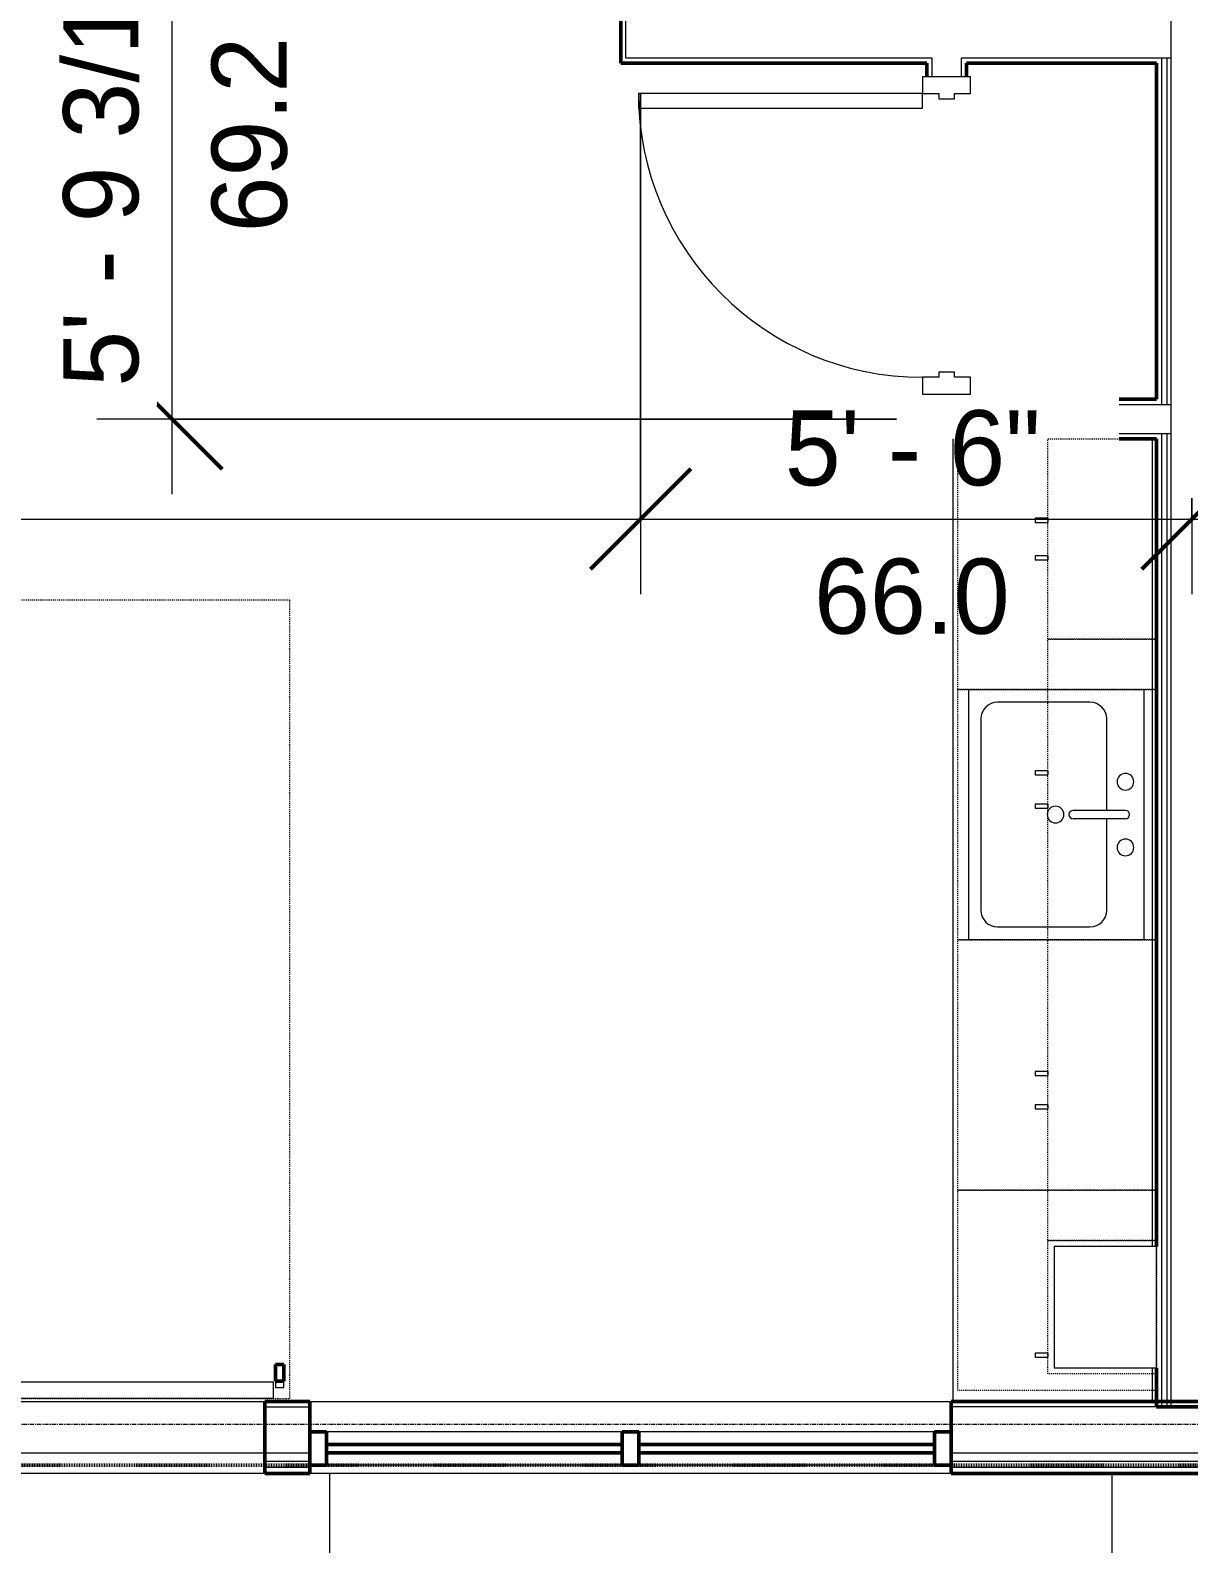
# Model space of a CAD drawing. Header units: inches. Extents: x -4266 to -1814, y 9706 to 12441.
# Drawn here: x -3055.4 to -2916.7, y 11267.9 to 11449.2 of the extents above; entities that cross this region are included whole.
import ezdxf

# ---------------------------------------------------------------- set-up
doc = ezdxf.new("R2010")
doc.units = ezdxf.units.IN
doc.header["$MEASUREMENT"] = 0
for name, pattern in [('Dash', [0.25, 0.125, -0.125]), ('Dash 1_16_', [0.125, 0.0625, -0.0625]), ('Grid Line 1_2_', [0.875, 0.5, -0.125, 0.125, -0.125])]:
    doc.linetypes.add(name, pattern=pattern)
for name, color, linetype, lineweight in [('A-ANNO-DIMS', 211, 'Continuous', 9), ('A-ANNO-DIMS-96', 211, 'Continuous', 9), ('A-DOOR-4', 10, 'Continuous', 13), ('A-DOOR-5', 250, 'Continuous', 50), ('A-DOOR-8', 31, 'Continuous', 9), ('A-DOOR-9', 31, 'Continuous', 20), ('A-DOOR-FRAM', 31, 'Continuous', 20), ('A-DOOR-HDLN-1', 170, 'Dash', 13), ('A-FLOR-2', 10, 'Continuous', 13), ('A-GLAZ-CURT-2', 250, 'Continuous', 50), ('A-GLAZ-CWMG-2', 7, 'Continuous', 9), ('A-GLAZ-CWMG-3', 250, 'Continuous', 50), ('A-WALL', 113, 'Continuous', 13), ('A-WALL-3', 250, 'Continuous', 50), ('A-WALL-4', 10, 'Continuous', 13), ('A-WALL-9', 113, 'Continuous', 50), ('C-PROP-LINE-2', 91, 'Dash 1_16_', 50), ('I-WALL-3', 2, 'Continuous', 50), ('P-SANR-FIXT', 6, 'Continuous', 9), ('Q-CASE', 31, 'Continuous', 9), ('Q-CASE-6', 31, 'Dash', 9), ('S-GRID-1', 1, 'Grid Line 1_2_', 9)]:
    doc.layers.add(name, color=color, linetype=linetype, lineweight=lineweight)
doc.styles.add('Century Gothic', font='ufonts.com_century-gothic.ttf', dxfattribs={"height": 9})
doc.dimstyles.new('OD__1_16__Tol__', dxfattribs={"dimscale": 12, "dimtxt": 9.397514, "dimasz": 1, "dimexe": 0.75, "dimexo": 0.5, "dimgap": 0.125, "dimtad": 1, "dimdec": 4, "dimrnd": 0.0625, "dimzin": 3, "dimdsep": 46, "dimlunit": 4, "dimtxsty": 'Century Gothic', "dimblk1": 'OBLIQUE', "dimblk2": 'OBLIQUE', "dimsah": 1, "dimcen": 0.09, "dimdle": 0.75, "dimazin": 0, "dimtfac": 1, "dimtdec": 4, "dimtix": 1, "dimtmove": 0, "dimatfit": 3, "dimfxl": 1, "dimtvp": 1, "dimtfill": 1, "dimfrac": 2, "dimtolj": 1, "dimtzin": 0, "dimarcsym": 2})

# ---------------------------------------------------------------- blocks, each defined once
blk = doc.blocks.new('DIMBLOCK27-FLOOR PLAN - 1ST FLOOR')
at = {"layer": 'A-ANNO-DIMS-96'}
for p, q in [((-2982.32, 11441.6), (-2982.32, 11381.62)), ((-2982.32, 11390.62), (-2982.32, 11441.6)), ((-3369.87, 11393.11), (-3369.87, 11381.62)), ((-3369.87, 11390.62), (-3369.87, 11393.11)), ((-3369.87, 11390.62), (-2982.32, 11390.62))]:
    blk.add_line(p, q, dxfattribs=at)
at = {"layer": 'A-ANNO-DIMS-96', "lineweight": 50}
for p, q in [((-3369.87, 11390.62), (-3363.87, 11396.62)), ((-2982.32, 11390.62), (-2976.32, 11396.62)), ((-3369.87, 11390.62), (-3375.87, 11384.62)), ((-2982.32, 11390.62), (-2988.32, 11384.62))]:
    blk.add_line(p, q, dxfattribs=at)
at = {"layer": 'A-ANNO-DIMS-96', "color": 0, "char_height": 9, "attachment_point": 1, "line_spacing_factor": 0.984502, "style": 'Century Gothic', "bg_fill": 3, "box_fill_scale": 1.25, "bg_fill_color": 256, "bg_fill_true_color": 13158600, "bg_fill_transparency": 0}
for s, insert, width in [('32\' - 3 9/16"', (-3210.33, 11403.66), 82.1611), ('387.6', (-3191.84, 11385.89), 37.7691)]:
    blk.add_mtext(s, dxfattribs=dict(at, insert=insert, width=width))
blk = doc.blocks.new('_Oblique')
at = {"color": 0, "linetype": 'ByBlock', "lineweight": -2}
blk.add_line((-0.5, -0.5), (0.5, 0.5), dxfattribs=at)
blk = doc.blocks.new('DIMBLOCK28-FLOOR PLAN - 1ST FLOOR')
at = {"layer": 'A-ANNO-DIMS-96'}
for p, q in [((-2982.32, 11441.6), (-2982.32, 11381.62)), ((-2982.32, 11390.62), (-2982.32, 11441.6)), ((-2916.32, 11393.11), (-2916.32, 11381.62)), ((-2916.32, 11390.62), (-2916.32, 11393.11)), ((-2982.32, 11390.62), (-2916.32, 11390.62))]:
    blk.add_line(p, q, dxfattribs=at)
at = {"layer": 'A-ANNO-DIMS-96', "lineweight": 50}
for p, q in [((-2982.32, 11390.62), (-2976.32, 11396.62)), ((-2916.32, 11390.62), (-2910.32, 11396.62)), ((-2982.32, 11390.62), (-2988.32, 11384.62)), ((-2916.32, 11390.62), (-2922.32, 11384.62))]:
    blk.add_line(p, q, dxfattribs=at)
at = {"layer": 'A-ANNO-DIMS-96', "color": 0, "char_height": 9, "attachment_point": 1, "line_spacing_factor": 0.984502, "style": 'Century Gothic', "bg_fill": 3, "box_fill_scale": 1.25, "bg_fill_color": 256, "bg_fill_true_color": 13158600, "bg_fill_transparency": 0}
for s, insert, width in [('5\' - 6"', (-2965.06, 11403.66), 37.7691), ('66.0', (-2961.56, 11385.89), 29.356)]:
    blk.add_mtext(s, dxfattribs=dict(at, insert=insert, width=width))
blk = doc.blocks.new('DIMBLOCK29-FLOOR PLAN - 1ST FLOOR')
at = {"layer": 'A-ANNO-DIMS-96', "lineweight": 50}
for p, q in [((-2916.32, 11390.62), (-2910.32, 11396.62)), ((-2714.72, 11390.62), (-2708.72, 11396.62)), ((-2916.32, 11390.62), (-2922.32, 11384.62)), ((-2714.72, 11390.62), (-2720.72, 11384.62))]:
    blk.add_line(p, q, dxfattribs=at)
at = {"layer": 'A-ANNO-DIMS-96'}
for p, q in [((-2916.32, 11393.11), (-2916.32, 11381.62)), ((-2916.32, 11390.62), (-2916.32, 11393.11)), ((-2714.72, 11393.11), (-2714.72, 11381.62)), ((-2714.72, 11390.62), (-2714.72, 11393.11)), ((-2916.32, 11390.62), (-2714.72, 11390.62))]:
    blk.add_line(p, q, dxfattribs=at)
at = {"layer": 'A-ANNO-DIMS-96', "color": 0, "char_height": 9, "attachment_point": 1, "line_spacing_factor": 0.984502, "style": 'Century Gothic', "bg_fill": 3, "box_fill_scale": 1.25, "bg_fill_color": 256, "bg_fill_true_color": 13158600, "bg_fill_transparency": 0}
for s, insert, width in [('16\' - 9 5/8"', (-2846.25, 11403.66), 73.7481), ('201.6', (-2831.26, 11385.89), 37.7691)]:
    blk.add_mtext(s, dxfattribs=dict(at, insert=insert, width=width))
blk = doc.blocks.new('DIMBLOCK37-FLOOR PLAN - 1ST FLOOR')
at = {"layer": 'A-ANNO-DIMS-96', "lineweight": 50}
for p, q in [((-3038.42, 11471.79), (-3044.42, 11477.79)), ((-3038.42, 11471.79), (-3032.42, 11465.79)), ((-3038.42, 11402.6), (-3044.42, 11408.6)), ((-3038.42, 11402.6), (-3032.42, 11396.6))]:
    blk.add_line(p, q, dxfattribs=at)
at = {"layer": 'A-ANNO-DIMS-96'}
for p, q in [((-3040.91, 11471.79), (-3029.42, 11471.79)), ((-3038.42, 11471.79), (-3040.91, 11471.79)), ((-3038.42, 11393.6), (-3038.42, 11471.79)), ((-2951.7, 11402.6), (-3047.42, 11402.6)), ((-3038.42, 11402.6), (-2951.7, 11402.6))]:
    blk.add_line(p, q, dxfattribs=at)
at = {"layer": 'A-ANNO-DIMS-96', "color": 0, "insert": (-3033.69, 11424.96), "char_height": 9, "width": 29.356, "attachment_point": 1, "rotation": 90, "line_spacing_factor": 0.984502, "style": 'Century Gothic', "bg_fill": 3, "box_fill_scale": 1.25, "bg_fill_color": 256, "bg_fill_true_color": 13158600, "bg_fill_transparency": 0}
blk.add_mtext('69.2', dxfattribs=at)
at = {"layer": 'A-ANNO-DIMS-96', "color": 0, "insert": (-3051.46, 11406.47), "char_height": 9, "width": 73.7481, "attachment_point": 1, "rotation": 90, "line_spacing_factor": 0.984502, "style": 'Century Gothic', "bg_fill": 3, "box_fill_scale": 1.25, "bg_fill_color": 256, "bg_fill_true_color": 13158600, "bg_fill_transparency": 0}
blk.add_mtext('5\' - 9 3/16"', dxfattribs=at)

msp = doc.modelspace()

# ---------------------------------------------------------------- linework, layer by layer
at = {"layer": 'A-DOOR-4'}
for p, q in [((-3148.32374, 11287.26596), (-3026.32374, 11287.26596)), ((-3026.32374, 11287.26596), (-3026.32374, 11285.26596)), ((-3026.04249, 11287.36354), (-3026.04249, 11286.6164)), ((-3025.04249, 11286.6164), (-3025.04249, 11287.36354)), ((-3026.32374, 11285.26596), (-3148.32374, 11285.26596)), ((-3026.04249, 11286.6164), (-3025.04249, 11286.6164))]:
    msp.add_line(p, q, dxfattribs=at)
at = {"layer": 'A-DOOR-5'}
for p, q in [((-3026.04249, 11289.36378), (-3025.04249, 11289.36378)), ((-3026.04249, 11287.36354), (-3026.04249, 11289.36378)), ((-3025.04249, 11289.36378), (-3025.04249, 11287.36354)), ((-3025.04249, 11287.36354), (-3026.04249, 11287.36354))]:
    msp.add_line(p, q, dxfattribs=at)
at = {"layer": 'A-DOOR-HDLN-1'}
msp.add_line((-3150.32374, 11285.26596), (-3024.32374, 11285.26596), dxfattribs=at)
at = {"layer": 'A-FLOR-2'}
for p, q in [((-3147.32374, 11278.7894), (-3027.32374, 11278.7894)), ((-3019.52374, 11049.2894), (-3019.52374, 11276.2894)), ((-2925.92374, 11276.2894), (-2925.92374, 11241.3894))]:
    msp.add_line(p, q, dxfattribs=at)
at = {"layer": 'A-GLAZ-CURT-2'}
for p, q in [((-2984.5253, 11279.7894), (-3019.92374, 11279.7894)), ((-3019.92374, 11279.7894), (-3019.92374, 11278.7894)), ((-2984.5253, 11278.7894), (-2984.5253, 11279.7894)), ((-2947.12374, 11279.7894), (-2982.5253, 11279.7894)), ((-2982.5253, 11279.7894), (-2982.5253, 11278.7894)), ((-2947.12374, 11278.7894), (-2947.12374, 11279.7894)), ((-3019.92374, 11278.7894), (-2984.5253, 11278.7894)), ((-2982.5253, 11278.7894), (-2947.12374, 11278.7894))]:
    msp.add_line(p, q, dxfattribs=at)
at = {"layer": 'A-GLAZ-CWMG-2'}
for p, q in [((-2984.5253, 11281.2894), (-3019.92374, 11281.2894)), ((-2947.12686, 11281.2894), (-2982.5253, 11281.2894)), ((-2947.12686, 11281.2894), (-2947.12686, 11279.7894)), ((-2947.12686, 11278.7894), (-2947.12686, 11277.2894)), ((-2984.5253, 11277.2894), (-3019.92374, 11277.2894)), ((-2947.12686, 11277.2894), (-2982.5253, 11277.2894))]:
    msp.add_line(p, q, dxfattribs=at)
at = {"layer": 'A-GLAZ-CWMG-3'}
for p, q in [((-3019.92374, 11281.2894), (-3021.92374, 11281.2894)), ((-3021.92374, 11281.2894), (-3021.92374, 11277.2894)), ((-3019.92374, 11277.2894), (-3019.92374, 11281.2894)), ((-3021.92374, 11277.2894), (-3019.92374, 11277.2894))]:
    msp.add_line(p, q, dxfattribs=at)
at = {"layer": 'A-GLAZ-CWMG-3', "extrusion": (0, 0, -1)}
for p, q in [((-2982.5253, 11281.2894), (-2984.5253, 11281.2894)), ((-2984.5253, 11281.2894), (-2984.5253, 11277.2894)), ((-2982.5253, 11277.2894), (-2982.5253, 11281.2894)), ((-2945.12374, 11281.2894), (-2947.12374, 11281.2894)), ((-2947.12374, 11281.2894), (-2947.12374, 11277.2894)), ((-2945.12374, 11277.2894), (-2945.12374, 11281.2894)), ((-2984.5253, 11277.2894), (-2982.5253, 11277.2894)), ((-2947.12374, 11277.2894), (-2945.12374, 11277.2894))]:
    msp.add_line(p, q, dxfattribs=at)
at = {"layer": 'A-WALL'}
for p, q in [((-2918.82374, 11641.2394), (-2918.82374, 11284.2894)), ((-2984.07374, 11445.8519), (-2984.07374, 11470.0394)), ((-2984.07374, 11445.8519), (-2947.44874, 11445.8519)), ((-2947.44874, 11445.8519), (-2947.44874, 11443.6019)), ((-2943.94874, 11445.8519), (-2918.82374, 11445.8519)), ((-2943.94874, 11445.8519), (-2943.94874, 11443.6019)), ((-2919.94874, 11445.8519), (-2919.94874, 11404.3519)), ((-2919.32374, 11445.8519), (-2919.32374, 11404.3519)), ((-2947.44874, 11400.8519), (-2947.44874, 11405.6019)), ((-2943.94874, 11405.6019), (-2943.94874, 11404.3519)), ((-2943.94874, 11404.3519), (-2918.82374, 11404.3519)), ((-2947.44874, 11400.8519), (-2918.82374, 11400.8519)), ((-2919.94874, 11400.8519), (-2919.94874, 11284.2894)), ((-2919.32374, 11400.8519), (-2919.32374, 11284.2894))]:
    msp.add_line(p, q, dxfattribs=at)
at = {"layer": 'A-WALL-3'}
for p, q in [((-3021.92374, 11284.9144), (-3027.32374, 11284.9144)), ((-3027.32374, 11284.9144), (-3027.32374, 11276.2894)), ((-3021.92374, 11276.2894), (-3021.92374, 11284.9144)), ((-2878.28624, 11284.9144), (-2945.12374, 11284.9144)), ((-2945.12374, 11284.9144), (-2945.12374, 11276.2894)), ((-3027.32374, 11276.2894), (-3021.92374, 11276.2894)), ((-2945.12374, 11276.2894), (-2876.78624, 11276.2894))]:
    msp.add_line(p, q, dxfattribs=at)
at = {"layer": 'A-WALL-4'}
for p, q in [((-3147.32374, 11284.9144), (-3027.32374, 11284.9144)), ((-3021.92374, 11284.9144), (-2945.12374, 11284.9144)), ((-3027.32374, 11284.2894), (-3021.92374, 11284.2894)), ((-2877.41124, 11284.2894), (-2945.12374, 11284.2894)), ((-3027.32374, 11278.7894), (-3021.92374, 11278.7894)), ((-3027.32374, 11277.7894), (-3021.92374, 11277.7894)), ((-2945.12374, 11278.7894), (-2876.78624, 11278.7894)), ((-2945.12374, 11277.7894), (-2876.78624, 11277.7894)), ((-3027.32374, 11276.2894), (-3147.32374, 11276.2894)), ((-3027.32374, 11277.0394), (-3021.92374, 11277.0394)), ((-2945.12374, 11276.2894), (-3021.92374, 11276.2894)), ((-2945.12374, 11277.0394), (-2876.78624, 11277.0394))]:
    msp.add_line(p, q, dxfattribs=at)
at = {"layer": 'A-WALL-9'}
for p, q in [((-2984.69874, 11469.4144), (-2984.69874, 11445.2269)), ((-2984.69874, 11445.2269), (-2948.07374, 11445.2269)), ((-2948.07374, 11445.2269), (-2948.07374, 11443.6019)), ((-2943.32374, 11445.2269), (-2920.57374, 11445.2269)), ((-2943.32374, 11443.6019), (-2943.32374, 11445.2269)), ((-2948.07374, 11405.6019), (-2948.07374, 11400.2269)), ((-2943.32374, 11404.9769), (-2943.32374, 11405.6019)), ((-2920.57374, 11404.9769), (-2943.32374, 11404.9769)), ((-2948.07374, 11400.2269), (-2920.57374, 11400.2269))]:
    msp.add_line(p, q, dxfattribs=at)
at = {"layer": 'C-PROP-LINE-2'}
msp.add_line((-2099.26202, 11277.2894), (-3402.04874, 11277.2894), dxfattribs=at)
at = {"layer": 'I-WALL-3'}
for p, q in [((-2920.57374, 11445.2269), (-2920.57374, 11404.9769)), ((-2920.57374, 11400.2269), (-2920.57374, 11303.4769)), ((-2920.57374, 11288.9769), (-2920.57374, 11284.2894)), ((-2920.57374, 11284.2894), (-2912.07374, 11284.2894))]:
    msp.add_line(p, q, dxfattribs=at)
at = {"layer": 'P-SANR-FIXT'}
for p, q in [((-2922.02059, 11370.18753), (-2943.08358, 11370.18753)), ((-2943.08358, 11370.18753), (-2943.08358, 11340.26627)), ((-2922.02059, 11340.26627), (-2922.02059, 11370.18753)), ((-2928.52059, 11368.68753), (-2939.58358, 11368.68753)), ((-2941.58358, 11366.68753), (-2941.58358, 11343.76627)), ((-2926.52059, 11355.7269), (-2926.52059, 11366.68753)), ((-2924.27059, 11355.7269), (-2930.55208, 11355.7269)), ((-2924.27059, 11354.7269), (-2930.55208, 11354.7269)), ((-2926.52059, 11343.76627), (-2926.52059, 11354.7269)), ((-2939.58358, 11341.76627), (-2928.52059, 11341.76627)), ((-2943.08358, 11340.26627), (-2922.02059, 11340.26627))]:
    msp.add_line(p, q, dxfattribs=at)
for centre, radius, start, end in [((-2939.58358, 11366.68753), 2, 90, 180), ((-2928.52059, 11366.68753), 2, 0, 90), ((-2924.27059, 11359.1639), 1, 90, 270), ((-2924.27059, 11359.1639), 1, 270, 90), ((-2932.64442, 11355.2269), 1, 90, 270), ((-2932.64442, 11355.2269), 1, 270, 90), ((-2930.55208, 11355.2269), 0.5, 90, 270), ((-2924.27059, 11355.2269), 0.5, 270, 90), ((-2924.27059, 11351.28989), 1, 90, 270), ((-2924.27059, 11351.28989), 1, 270, 90), ((-2939.58358, 11343.76627), 2, 180, 270), ((-2928.52059, 11343.76627), 2, 270, 0)]:
    msp.add_arc(centre, radius, start, end, dxfattribs=at)
at = {"layer": 'Q-CASE'}
for p, q in [((-2935.07299, 11360.46534), (-2935.07299, 11359.9769)), ((-2933.57374, 11360.46534), (-2935.07299, 11360.46534)), ((-2935.07299, 11359.9769), (-2933.57374, 11359.9769)), ((-2933.57374, 11360.46534), (-2933.57374, 11359.9769)), ((-2935.07299, 11356.46534), (-2935.07299, 11355.9769)), ((-2933.57374, 11356.46534), (-2935.07299, 11356.46534)), ((-2935.07299, 11355.9769), (-2933.57374, 11355.9769)), ((-2933.57374, 11356.46534), (-2933.57374, 11355.9769)), ((-2935.07299, 11324.46534), (-2935.07299, 11323.9769)), ((-2933.57374, 11324.46534), (-2935.07299, 11324.46534)), ((-2935.07299, 11323.9769), (-2933.57374, 11323.9769)), ((-2933.57374, 11324.46534), (-2933.57374, 11323.9769)), ((-2935.07299, 11320.46534), (-2935.07299, 11319.9769)), ((-2933.57374, 11320.46534), (-2935.07299, 11320.46534)), ((-2935.07299, 11319.9769), (-2933.57374, 11319.9769)), ((-2933.57374, 11320.46534), (-2933.57374, 11319.9769)), ((-2932.82374, 11303.4769), (-2932.82374, 11288.9769)), ((-2920.57374, 11303.4769), (-2932.82374, 11303.4769)), ((-2920.57374, 11288.9769), (-2920.57374, 11303.4769)), ((-2935.07299, 11290.71534), (-2935.07299, 11290.2269)), ((-2933.57374, 11290.71534), (-2935.07299, 11290.71534)), ((-2933.57374, 11290.71534), (-2933.57374, 11290.2269)), ((-2935.07299, 11290.2269), (-2933.57374, 11290.2269)), ((-2932.82374, 11288.9769), (-2920.57374, 11288.9769)), ((-2921.07374, 11288.9769), (-2921.07374, 11284.9144))]:
    msp.add_line(p, q, dxfattribs=at)
at = {"layer": 'Q-CASE-6'}
for p, q in [((-2944.32374, 11370.2269), (-2920.57374, 11370.2269)), ((-2944.32374, 11340.2269), (-2944.32374, 11370.2269)), ((-2920.57374, 11370.2269), (-2944.32374, 11370.2269)), ((-2920.57374, 11340.2269), (-2944.32374, 11340.2269)), ((-2944.32374, 11340.2269), (-2920.57374, 11340.2269)), ((-2944.32374, 11310.2269), (-2944.32374, 11340.2269)), ((-2920.57374, 11340.2269), (-2933.57374, 11340.2269)), ((-2933.57374, 11340.2269), (-2920.57374, 11340.2269)), ((-2933.57374, 11304.2269), (-2933.57374, 11340.2269)), ((-2920.57374, 11340.2269), (-2920.57374, 11304.2269)), ((-2920.57374, 11310.2269), (-2944.32374, 11310.2269)), ((-2944.32374, 11310.2269), (-2920.57374, 11310.2269)), ((-2944.32374, 11286.2269), (-2944.32374, 11310.2269)), ((-2920.57374, 11304.2269), (-2933.57374, 11304.2269)), ((-2933.57374, 11304.2269), (-2920.57374, 11304.2269)), ((-2933.57374, 11288.2269), (-2933.57374, 11304.2269)), ((-2920.57374, 11304.2269), (-2920.57374, 11288.2269)), ((-2920.57374, 11288.2269), (-2933.57374, 11288.2269)), ((-2920.57374, 11286.2269), (-2944.32374, 11286.2269))]:
    msp.add_line(p, q, dxfattribs=at)
at = {"layer": 'S-GRID-1'}
msp.add_line((-1814.20638, 11282.1894), (-4168.71446, 11282.1894), dxfattribs=at)

# ---------------------------------------------------------------- next in the draw order: dimensions: what is measured, and where the dimension line sits
at = {"layer": 'A-ANNO-DIMS'}
dim = msp.add_linear_dim(base=(-2982.32374, 11390.62405), p1=(-3369.87374, 11399.10933), p2=(-2982.32374, 11447.6019), dimstyle='OD__1_16__Tol__', override={"dimpost": '<>\\X', "dimfxl": 390.572057}, dxfattribs=at)
dim.commit()
dim.dimension.update_dxf_attribs({"geometry": 'DIMBLOCK27-FLOOR PLAN - 1ST FLOOR', "text_midpoint": (-3176.09874, 11390.62405)})

# ---------------------------------------------------------------- next in the draw order: linework, layer by layer
at = {"layer": 'A-DOOR-HDLN-1'}
for p, q in [((-3024.32374, 11380.9144), (-3150.32374, 11380.9144)), ((-3024.32374, 11285.26596), (-3024.32374, 11380.9144))]:
    msp.add_line(p, q, dxfattribs=at)

# ---------------------------------------------------------------- next in the draw order: dimensions: what is measured, and where the dimension line sits
at = {"layer": 'A-ANNO-DIMS'}
dim = msp.add_linear_dim(base=(-2916.32374, 11390.62405), p1=(-2982.32374, 11447.6019), p2=(-2916.32374, 11399.10933), dimstyle='OD__1_16__Tol__', override={"dimpost": '<>\\X', "dimfxl": 81.899505}, dxfattribs=at)
dim.commit()
dim.dimension.update_dxf_attribs({"geometry": 'DIMBLOCK28-FLOOR PLAN - 1ST FLOOR', "text_midpoint": (-2949.32374, 11390.62405)})

# ---------------------------------------------------------------- next in the draw order: linework, layer by layer
at = {"layer": 'A-DOOR-FRAM'}
for p, q in [((-2942.82374, 11441.6019), (-2942.82374, 11443.6019)), ((-2944.76124, 11440.9769), (-2944.76124, 11441.6019)), ((-2944.76124, 11441.6019), (-2942.82374, 11441.6019)), ((-2944.76124, 11407.6019), (-2944.76124, 11408.2269)), ((-2942.82374, 11407.6019), (-2944.76124, 11407.6019)), ((-2942.82374, 11405.6019), (-2942.82374, 11407.6019))]:
    msp.add_line(p, q, dxfattribs=at)
at = {"layer": 'Q-CASE'}
for p, q in [((-2935.07299, 11390.71534), (-2935.07299, 11390.2269)), ((-2933.57374, 11390.71534), (-2935.07299, 11390.71534)), ((-2935.07299, 11390.2269), (-2933.57374, 11390.2269)), ((-2933.57374, 11390.71534), (-2933.57374, 11390.2269)), ((-2935.07299, 11386.21534), (-2935.07299, 11385.7269)), ((-2933.57374, 11386.21534), (-2935.07299, 11386.21534)), ((-2935.07299, 11385.7269), (-2933.57374, 11385.7269)), ((-2933.57374, 11386.21534), (-2933.57374, 11385.7269))]:
    msp.add_line(p, q, dxfattribs=at)
at = {"layer": 'Q-CASE-6'}
for p, q in [((-2944.32374, 11370.2269), (-2944.32374, 11400.2269)), ((-2933.57374, 11376.2269), (-2933.57374, 11400.2269)), ((-2933.57374, 11340.2269), (-2933.57374, 11376.2269))]:
    msp.add_line(p, q, dxfattribs=at)

# ---------------------------------------------------------------- next in the draw order: dimensions: what is measured, and where the dimension line sits
at = {"layer": 'A-ANNO-DIMS'}
dim = msp.add_linear_dim(base=(-3038.42134, 11471.7894), p1=(-2945.69874, 11402.6019), p2=(-3046.90662, 11471.7894), angle=90, dimstyle='OD__1_16__Tol__', override={"dimpost": '<>\\X', "dimfxl": 122.59668}, dxfattribs=at)
dim.commit()
dim.dimension.update_dxf_attribs({"geometry": 'DIMBLOCK37-FLOOR PLAN - 1ST FLOOR', "text_midpoint": (-3038.42134, 11437.19565)})
dim = msp.add_linear_dim(base=(-2714.72374, 11390.62405), p1=(-2916.32374, 11399.10933), p2=(-2714.72374, 11399.10933), dimstyle='OD__1_16__Tol__', override={"dimpost": '<>\\X', "dimfxl": 201.6}, dxfattribs=at)
dim.commit()
dim.dimension.update_dxf_attribs({"geometry": 'DIMBLOCK29-FLOOR PLAN - 1ST FLOOR', "text_midpoint": (-2815.52374, 11390.62405)})

# ---------------------------------------------------------------- next in the draw order: linework, layer by layer
at = {"layer": 'A-DOOR-8'}
msp.add_arc((-2948.57374, 11441.6019), 34, 180, 270, dxfattribs=at)
at = {"layer": 'A-DOOR-9'}
for p, q in [((-2982.57374, 11441.6019), (-2982.57374, 11439.8519)), ((-2948.57374, 11441.6019), (-2982.57374, 11441.6019)), ((-2948.57374, 11439.8519), (-2948.57374, 11441.6019)), ((-2982.57374, 11439.8519), (-2948.57374, 11439.8519))]:
    msp.add_line(p, q, dxfattribs=at)
at = {"layer": 'A-DOOR-FRAM'}
for p, q in [((-2942.82374, 11443.6019), (-2948.57374, 11443.6019)), ((-2948.57374, 11443.6019), (-2948.57374, 11441.6019)), ((-2948.57374, 11441.6019), (-2946.63624, 11441.6019)), ((-2946.63624, 11441.6019), (-2946.63624, 11440.9769)), ((-2946.63624, 11440.9769), (-2944.76124, 11440.9769)), ((-2944.76124, 11408.2269), (-2946.63624, 11408.2269)), ((-2946.63624, 11408.2269), (-2946.63624, 11407.6019)), ((-2948.57374, 11407.6019), (-2948.57374, 11405.6019)), ((-2946.63624, 11407.6019), (-2948.57374, 11407.6019)), ((-2948.57374, 11405.6019), (-2942.82374, 11405.6019))]:
    msp.add_line(p, q, dxfattribs=at)
at = {"layer": 'Q-CASE'}
for p, q in [((-2944.93004, 11400.2269), (-2944.93004, 11284.9144)), ((-2921.07374, 11400.2269), (-2921.07374, 11303.4769))]:
    msp.add_line(p, q, dxfattribs=at)
at = {"layer": 'Q-CASE-6'}
for p, q in [((-2933.57374, 11400.2269), (-2920.57374, 11400.2269)), ((-2920.57374, 11400.2269), (-2920.57374, 11376.2269)), ((-2920.57374, 11376.2269), (-2933.57374, 11376.2269)), ((-2933.57374, 11376.2269), (-2920.57374, 11376.2269)), ((-2920.57374, 11376.2269), (-2920.57374, 11340.2269))]:
    msp.add_line(p, q, dxfattribs=at)

doc.saveas('drawing.dxf')
